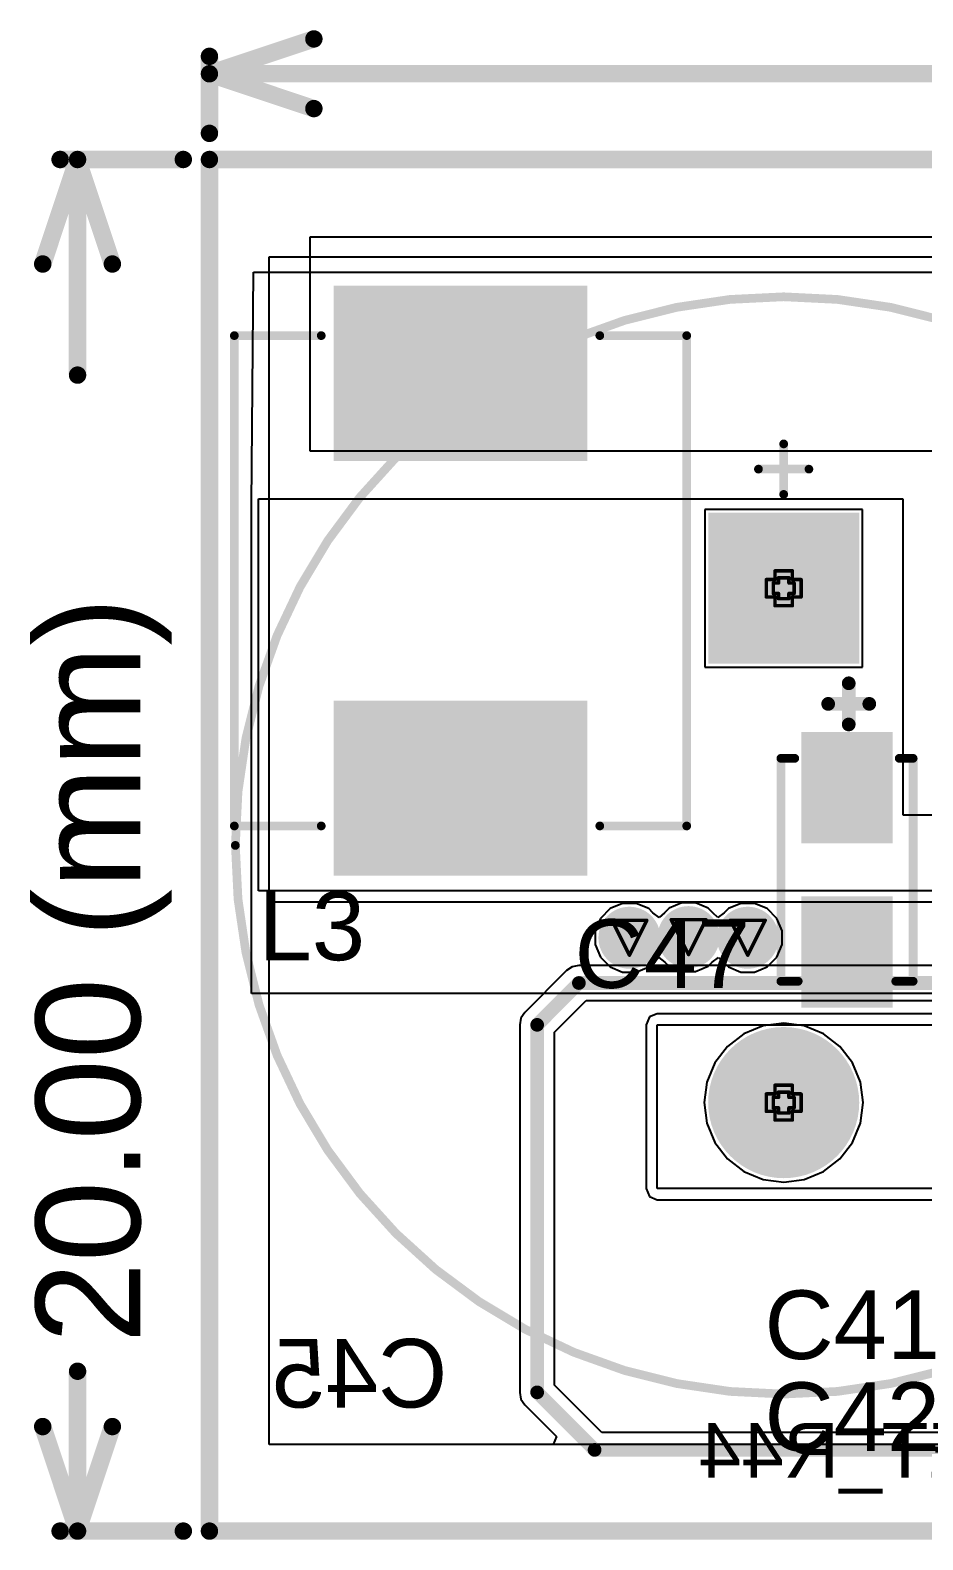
# Model space of a CAD drawing. Header units: inches. Extents: x -3 to 423, y -3 to 110.
# Drawn here: x -2.6 to 10.43, y 59.29 to 81.31 of the extents above; entities that cross this region are included whole.
import ezdxf

# ---------------------------------------------------------------- set-up
doc = ezdxf.new("R2010")
doc.units = ezdxf.units.IN
for name, color, linetype in [('Board Outline', 56, 'Continuous'), ('Bottom Layer', 5, 'Continuous'), ('Bottom Overlay', 54, 'Continuous'), ('Bottom Solder', 6, 'Continuous'), ('Drill Drawing', 1, 'Continuous'), ('Mechanical 3', 76, 'Continuous'), ('Mid Layer', 16, 'Continuous'), ('Mid Layer 2', 76, 'Continuous'), ('Multi-Layer', 9, 'Continuous'), ('Pad Holes', 156, 'Continuous'), ('Top Layer', 1, 'Continuous'), ('Top Overlay', 2, 'Continuous'), ('Top Paste', 8, 'Continuous'), ('Top Solder', 216, 'Continuous'), ('Via Holes', 16, 'Continuous')]:
    doc.layers.add(name, color=color, linetype=linetype)
doc.styles.add('Arial', font='', dxfattribs={"height": 0.2})
doc.styles.get('Arial').set_extended_font_data('Arial')

msp = doc.modelspace()

# ---------------------------------------------------------------- hatches: boundary and pattern name
at = {"layer": 'Bottom Layer'}
msp.add_hatch(color=5, dxfattribs=at).paths.add_polyline_path([(9.398, 74.168), (9.398, 72.168), (7.398, 72.168), (7.398, 74.168)])
h = msp.add_hatch(color=5, dxfattribs=at)
edge = h.paths.add_edge_path()
edge.add_arc((6.147, 68.072), 0.35, 0, 360)
h = msp.add_hatch(color=5, dxfattribs=at)
edge = h.paths.add_edge_path()
edge.add_arc((7.01, 68.081), 0.35, 0, 360)
h = msp.add_hatch(color=5, dxfattribs=at)
edge = h.paths.add_edge_path()
edge.add_arc((7.874, 68.072), 0.35, 0, 360)
h = msp.add_hatch(color=5, dxfattribs=at)
edge = h.paths.add_edge_path()
edge.add_arc((8.398, 65.668), 1, 0, 360)
at = {"layer": 'Bottom Solder'}
msp.add_hatch(color=6, dxfattribs=at).paths.add_polyline_path([(9.5, 74.27), (9.5, 72.067), (7.297, 72.067), (7.297, 74.27)])
h = msp.add_hatch(color=6, dxfattribs=at)
edge = h.paths.add_edge_path()
edge.add_arc((6.147, 68.072), 0.452, 0, 360)
h = msp.add_hatch(color=6, dxfattribs=at)
edge = h.paths.add_edge_path()
edge.add_arc((7.01, 68.081), 0.452, 0, 360)
h = msp.add_hatch(color=6, dxfattribs=at)
edge = h.paths.add_edge_path()
edge.add_arc((7.874, 68.072), 0.452, 0, 360)
h = msp.add_hatch(color=6, dxfattribs=at)
edge = h.paths.add_edge_path()
edge.add_arc((8.398, 65.668), 1.102, 0, 360)
at = {"layer": 'Mid Layer'}
msp.add_hatch(color=16, dxfattribs=at).paths.add_polyline_path([(9.398, 74.168), (9.398, 72.168), (7.398, 72.168), (7.398, 74.168)])
h = msp.add_hatch(color=16, dxfattribs=at)
edge = h.paths.add_edge_path()
edge.add_arc((6.147, 68.072), 0.35, 0, 360)
h = msp.add_hatch(color=16, dxfattribs=at)
edge = h.paths.add_edge_path()
edge.add_arc((7.01, 68.081), 0.35, 0, 360)
h = msp.add_hatch(color=16, dxfattribs=at)
edge = h.paths.add_edge_path()
edge.add_arc((7.874, 68.072), 0.35, 0, 360)
h = msp.add_hatch(color=16, dxfattribs=at)
edge = h.paths.add_edge_path()
edge.add_arc((8.398, 65.668), 1, 0, 360)
at = {"layer": 'Mid Layer 2'}
msp.add_hatch(color=76, dxfattribs=at).paths.add_polyline_path([(9.398, 74.168), (9.398, 72.168), (7.398, 72.168), (7.398, 74.168)])
h = msp.add_hatch(color=76, dxfattribs=at)
edge = h.paths.add_edge_path()
edge.add_arc((6.147, 68.072), 0.35, 0, 360)
h = msp.add_hatch(color=76, dxfattribs=at)
edge = h.paths.add_edge_path()
edge.add_arc((7.01, 68.081), 0.35, 0, 360)
h = msp.add_hatch(color=76, dxfattribs=at)
edge = h.paths.add_edge_path()
edge.add_arc((7.874, 68.072), 0.35, 0, 360)
h = msp.add_hatch(color=76, dxfattribs=at)
edge = h.paths.add_edge_path()
edge.add_arc((8.398, 65.668), 1, 0, 360)
at = {"layer": 'Multi-Layer'}
msp.add_hatch(color=9, dxfattribs=at).paths.add_polyline_path([(9.398, 74.168), (9.398, 72.168), (7.398, 72.168), (7.398, 74.168)])
h = msp.add_hatch(color=9, dxfattribs=at)
edge = h.paths.add_edge_path()
edge.add_arc((8.398, 65.668), 1, 0, 360)
at = {"layer": 'Pad Holes'}
h = msp.add_hatch(color=7, dxfattribs=at)
edge = h.paths.add_edge_path()
edge.add_arc((8.398, 73.168), 0.51, 0, 360)
h = msp.add_hatch(color=7, dxfattribs=at)
edge = h.paths.add_edge_path()
edge.add_arc((8.398, 65.668), 0.51, 0, 360)
at = {"layer": 'Top Layer'}
for points in [[(1.933, 75.127), (1.933, 77.477), (5.433, 77.477), (5.433, 75.127)], [(9.398, 74.168), (9.398, 72.168), (7.398, 72.168), (7.398, 74.168)], [(1.933, 69.077), (1.933, 71.427), (5.433, 71.427), (5.433, 69.077)], [(9.887, 70.973), (9.887, 69.553), (8.757, 69.553), (8.757, 70.973)], [(9.887, 68.573), (9.887, 67.153), (8.757, 67.153), (8.757, 68.573)]]:
    msp.add_hatch(color=1, dxfattribs=at).paths.add_polyline_path(points)
h = msp.add_hatch(color=1, dxfattribs=at)
edge = h.paths.add_edge_path()
edge.add_arc((6.147, 68.072), 0.35, 0, 360)
h = msp.add_hatch(color=1, dxfattribs=at)
edge = h.paths.add_edge_path()
edge.add_arc((7.01, 68.081), 0.35, 0, 360)
h = msp.add_hatch(color=1, dxfattribs=at)
edge = h.paths.add_edge_path()
edge.add_arc((7.874, 68.072), 0.35, 0, 360)
h = msp.add_hatch(color=1, dxfattribs=at)
edge = h.paths.add_edge_path()
edge.add_arc((8.398, 65.668), 1, 0, 360)
at = {"layer": 'Top Paste'}
for points in [[(1.933, 75.127), (1.933, 77.477), (5.433, 77.477), (5.433, 75.127)], [(1.933, 69.077), (1.933, 71.427), (5.433, 71.427), (5.433, 69.077)], [(9.887, 70.973), (9.887, 69.553), (8.757, 69.553), (8.757, 70.973)], [(9.887, 68.573), (9.887, 67.153), (8.757, 67.153), (8.757, 68.573)]]:
    msp.add_hatch(color=8, dxfattribs=at).paths.add_polyline_path(points)
at = {"layer": 'Top Solder'}
for points in [[(1.831, 75.025), (1.831, 77.578), (5.535, 77.578), (5.535, 75.025)], [(9.5, 74.27), (9.5, 72.067), (7.297, 72.067), (7.297, 74.27)], [(1.831, 68.975), (1.831, 71.528), (5.535, 71.528), (5.535, 68.975)], [(9.988, 71.074), (9.988, 69.451), (8.655, 69.451), (8.655, 71.074)], [(9.988, 68.674), (9.988, 67.051), (8.655, 67.051), (8.655, 68.674)]]:
    msp.add_hatch(color=216, dxfattribs=at).paths.add_polyline_path(points)
h = msp.add_hatch(color=216, dxfattribs=at)
edge = h.paths.add_edge_path()
edge.add_arc((6.147, 68.072), 0.452, 0, 360)
h = msp.add_hatch(color=216, dxfattribs=at)
edge = h.paths.add_edge_path()
edge.add_arc((7.01, 68.081), 0.452, 0, 360)
h = msp.add_hatch(color=216, dxfattribs=at)
edge = h.paths.add_edge_path()
edge.add_arc((7.874, 68.072), 0.452, 0, 360)
h = msp.add_hatch(color=216, dxfattribs=at)
edge = h.paths.add_edge_path()
edge.add_arc((8.398, 65.668), 1.102, 0, 360)
at = {"layer": 'Via Holes'}
h = msp.add_hatch(color=7, dxfattribs=at)
edge = h.paths.add_edge_path()
edge.add_arc((6.147, 68.072), 0.25, 0, 360)
h = msp.add_hatch(color=7, dxfattribs=at)
edge = h.paths.add_edge_path()
edge.add_arc((7.01, 68.081), 0.25, 0, 360)
h = msp.add_hatch(color=7, dxfattribs=at)
edge = h.paths.add_edge_path()
edge.add_arc((7.874, 68.072), 0.25, 0, 360)

# ---------------------------------------------------------------- linework, layer by layer
at = {"layer": 'Board Outline', "const_width": 0.254}
for points in [[(0.02, 59.42), (0.02, 79.42)], [(0.02, 79.42), (64.06, 79.42)], [(0.02, 59.42), (31.37, 59.42)]]:
    msp.add_lwpolyline(points, dxfattribs=at)
at = {"layer": 'Board Outline', "const_width": 0.127}
for points in [[(-0.044, 79.42, 1), (0.083, 79.42, 1)], [(-0.044, 79.42, 1), (0.083, 79.42, 1)], [(-0.044, 59.42, 1), (0.083, 59.42, 1)], [(-0.044, 59.42, 1), (0.083, 59.42, 1)]]:
    msp.add_lwpolyline(points, format="xyb", close=True, dxfattribs=at)
at = {"layer": 'Bottom Layer'}
for p, q in [((0.889, 60.681), (0.889, 78)), ((0.889, 78), (11.471, 78)), ((9.548, 74.318), (7.248, 74.318)), ((7.248, 74.318), (7.248, 72.018)), ((9.548, 72.018), (9.548, 74.318)), ((7.248, 72.018), (9.548, 72.018)), ((5.23, 67.592), (4.62, 66.982)), ((5.313, 67.647), (5.23, 67.592)), ((5.41, 67.666), (5.313, 67.647)), ((19.339, 67.666), (5.41, 67.666)), ((5.055, 66.696), (5.516, 67.157)), ((5.516, 67.157), (20.82, 67.157)), ((4.62, 66.982), (4.565, 66.9)), ((6.553, 66.964), (6.438, 66.917)), ((21.605, 66.964), (6.553, 66.964)), ((4.565, 66.9), (4.546, 66.802)), ((4.546, 66.802), (4.546, 61.443)), ((6.438, 66.917), (6.391, 66.802)), ((6.391, 66.802), (6.391, 64.414)), ((6.553, 64.414), (6.553, 66.802)), ((6.553, 66.802), (21.768, 66.802)), ((5.055, 61.548), (5.055, 66.696)), ((6.391, 64.414), (6.438, 64.3)), ((6.438, 64.3), (6.553, 64.252)), ((10.588, 64.414), (6.553, 64.414)), ((6.553, 64.252), (10.588, 64.252)), ((4.546, 61.443), (4.565, 61.345)), ((5.744, 60.859), (5.055, 61.548)), ((4.565, 61.345), (4.62, 61.262)), ((4.62, 61.262), (5.085, 60.798)), ((5.085, 60.798), (5.036, 60.681)), ((12.334, 60.859), (5.744, 60.859)), ((5.036, 60.681), (0.889, 60.681))]:
    msp.add_line(p, q, dxfattribs=at)
at = {"layer": 'Bottom Layer', "const_width": 0.2}
for points in [[(4.801, 66.802), (5.41, 67.412)], [(5.41, 67.412), (20.82, 67.412)], [(4.801, 61.443), (4.801, 66.802)], [(4.801, 61.443), (5.639, 60.604)], [(5.639, 60.604), (13.36, 60.604)]]:
    msp.add_lwpolyline(points, dxfattribs=at)
at = {"layer": 'Bottom Layer', "const_width": 0.1}
for points in [[(5.36, 67.412, 1), (5.46, 67.412, 1)], [(5.36, 67.412, 1), (5.46, 67.412, 1)], [(4.751, 66.802, 1), (4.851, 66.802, 1)], [(4.751, 66.802, 1), (4.851, 66.802, 1)], [(4.751, 61.443, 1), (4.851, 61.443, 1)], [(4.751, 61.443, 1), (4.851, 61.443, 1)], [(5.589, 60.604, 1), (5.689, 60.604, 1)], [(5.589, 60.604, 1), (5.689, 60.604, 1)]]:
    msp.add_lwpolyline(points, format="xyb", close=True, dxfattribs=at)
at = {"layer": 'Bottom Overlay'}
for points, const_width in [([(16.398, 69.418, 1), (0.398, 69.418, 1)], 0.127), ([(8.366, 75.273, 1), (8.43, 75.273, 1)], 0.0635), ([(7.998, 74.905, 1), (8.062, 74.905, 1)], 0.0635), ([(8.735, 74.905, 1), (8.798, 74.905, 1)], 0.0635), ([(8.366, 74.536, 1), (8.43, 74.536, 1)], 0.0635), ([(0.366, 69.418, 1), (0.43, 69.418, 1)], 0.0635)]:
    msp.add_lwpolyline(points, format="xyb", close=True, dxfattribs=dict(at, const_width=const_width))
at = {"layer": 'Bottom Overlay', "const_width": 0.127}
for points in [[(8.398, 74.536), (8.398, 75.273)], [(8.03, 74.905), (8.767, 74.905)]]:
    msp.add_lwpolyline(points, dxfattribs=at)
at = {"layer": 'Drill Drawing', "const_width": 0.0508}
for points in [[(8.144, 73.041), (8.144, 73.295)], [(8.144, 73.295), (8.271, 73.295)], [(8.271, 73.295), (8.271, 73.422)], [(8.271, 73.422), (8.525, 73.422)], [(8.322, 73.244), (8.322, 73.321)], [(8.322, 73.321), (8.474, 73.321)], [(8.474, 73.244), (8.474, 73.321)], [(8.525, 73.295), (8.525, 73.422)], [(8.525, 73.295), (8.652, 73.295)], [(8.652, 73.041), (8.652, 73.295)], [(8.246, 73.092), (8.246, 73.244)], [(8.246, 73.244), (8.322, 73.244)], [(8.246, 73.092), (8.322, 73.092)], [(8.322, 73.016), (8.322, 73.092)], [(8.474, 73.244), (8.551, 73.244)], [(8.474, 73.092), (8.551, 73.092)], [(8.474, 73.016), (8.474, 73.092)], [(8.551, 73.092), (8.551, 73.244)], [(8.144, 73.041), (8.271, 73.041)], [(8.271, 72.914), (8.271, 73.041)], [(8.271, 72.914), (8.525, 72.914)], [(8.322, 73.016), (8.474, 73.016)], [(8.525, 73.041), (8.652, 73.041)], [(8.525, 72.914), (8.525, 73.041)], [(5.893, 68.326), (6.401, 68.326)], [(5.893, 68.326), (6.147, 67.818)], [(6.147, 67.818), (6.401, 68.326)], [(6.756, 68.335), (7.264, 68.335)], [(6.756, 68.335), (7.01, 67.827)], [(7.01, 67.827), (7.264, 68.335)], [(7.62, 68.326), (8.128, 68.326)], [(7.62, 68.326), (7.874, 67.818)], [(7.874, 67.818), (8.128, 68.326)], [(8.144, 65.541), (8.144, 65.795)], [(8.144, 65.795), (8.271, 65.795)], [(8.271, 65.795), (8.271, 65.922)], [(8.271, 65.922), (8.525, 65.922)], [(8.322, 65.744), (8.322, 65.821)], [(8.322, 65.821), (8.474, 65.821)], [(8.474, 65.744), (8.474, 65.821)], [(8.525, 65.795), (8.525, 65.922)], [(8.525, 65.795), (8.652, 65.795)], [(8.652, 65.541), (8.652, 65.795)], [(8.246, 65.592), (8.246, 65.744)], [(8.246, 65.744), (8.322, 65.744)], [(8.246, 65.592), (8.322, 65.592)], [(8.322, 65.516), (8.322, 65.592)], [(8.474, 65.744), (8.551, 65.744)], [(8.474, 65.592), (8.551, 65.592)], [(8.474, 65.516), (8.474, 65.592)], [(8.551, 65.592), (8.551, 65.744)], [(8.144, 65.541), (8.271, 65.541)], [(8.271, 65.414), (8.271, 65.541)], [(8.271, 65.414), (8.525, 65.414)], [(8.322, 65.516), (8.474, 65.516)], [(8.525, 65.541), (8.652, 65.541)], [(8.525, 65.414), (8.525, 65.541)]]:
    msp.add_lwpolyline(points, dxfattribs=at)
at = {"layer": 'Drill Drawing', "const_width": 0.0254}
for points in [[(8.132, 73.295, 1), (8.157, 73.295, 1)], [(8.132, 73.295, 1), (8.157, 73.295, 1)], [(8.259, 73.422, 1), (8.284, 73.422, 1)], [(8.259, 73.422, 1), (8.284, 73.422, 1)], [(8.259, 73.295, 1), (8.284, 73.295, 1)], [(8.259, 73.295, 1), (8.284, 73.295, 1)], [(8.309, 73.321, 1), (8.335, 73.321, 1)], [(8.309, 73.321, 1), (8.335, 73.321, 1)], [(8.462, 73.321, 1), (8.487, 73.321, 1)], [(8.462, 73.321, 1), (8.487, 73.321, 1)], [(8.513, 73.422, 1), (8.538, 73.422, 1)], [(8.513, 73.422, 1), (8.538, 73.422, 1)], [(8.513, 73.295, 1), (8.538, 73.295, 1)], [(8.513, 73.295, 1), (8.538, 73.295, 1)], [(8.64, 73.295, 1), (8.665, 73.295, 1)], [(8.64, 73.295, 1), (8.665, 73.295, 1)], [(8.233, 73.244, 1), (8.259, 73.244, 1)], [(8.233, 73.244, 1), (8.259, 73.244, 1)], [(8.233, 73.092, 1), (8.259, 73.092, 1)], [(8.233, 73.092, 1), (8.259, 73.092, 1)], [(8.309, 73.244, 1), (8.335, 73.244, 1)], [(8.309, 73.244, 1), (8.335, 73.244, 1)], [(8.309, 73.092, 1), (8.335, 73.092, 1)], [(8.309, 73.092, 1), (8.335, 73.092, 1)], [(8.462, 73.244, 1), (8.487, 73.244, 1)], [(8.462, 73.244, 1), (8.487, 73.244, 1)], [(8.462, 73.092, 1), (8.487, 73.092, 1)], [(8.462, 73.092, 1), (8.487, 73.092, 1)], [(8.538, 73.244, 1), (8.563, 73.244, 1)], [(8.538, 73.244, 1), (8.563, 73.244, 1)], [(8.538, 73.092, 1), (8.563, 73.092, 1)], [(8.538, 73.092, 1), (8.563, 73.092, 1)], [(8.132, 73.041, 1), (8.157, 73.041, 1)], [(8.132, 73.041, 1), (8.157, 73.041, 1)], [(8.259, 73.041, 1), (8.284, 73.041, 1)], [(8.259, 73.041, 1), (8.284, 73.041, 1)], [(8.259, 72.914, 1), (8.284, 72.914, 1)], [(8.259, 72.914, 1), (8.284, 72.914, 1)], [(8.309, 73.016, 1), (8.335, 73.016, 1)], [(8.309, 73.016, 1), (8.335, 73.016, 1)], [(8.462, 73.016, 1), (8.487, 73.016, 1)], [(8.462, 73.016, 1), (8.487, 73.016, 1)], [(8.513, 73.041, 1), (8.538, 73.041, 1)], [(8.513, 73.041, 1), (8.538, 73.041, 1)], [(8.513, 72.914, 1), (8.538, 72.914, 1)], [(8.513, 72.914, 1), (8.538, 72.914, 1)], [(8.64, 73.041, 1), (8.665, 73.041, 1)], [(8.64, 73.041, 1), (8.665, 73.041, 1)], [(5.88, 68.326, 1), (5.905, 68.326, 1)], [(5.88, 68.326, 1), (5.905, 68.326, 1)], [(6.388, 68.326, 1), (6.413, 68.326, 1)], [(6.388, 68.326, 1), (6.413, 68.326, 1)], [(6.744, 68.335, 1), (6.769, 68.335, 1)], [(6.744, 68.335, 1), (6.769, 68.335, 1)], [(7.252, 68.335, 1), (7.277, 68.335, 1)], [(7.252, 68.335, 1), (7.277, 68.335, 1)], [(7.607, 68.326, 1), (7.633, 68.326, 1)], [(7.607, 68.326, 1), (7.633, 68.326, 1)], [(8.115, 68.326, 1), (8.141, 68.326, 1)], [(8.115, 68.326, 1), (8.141, 68.326, 1)], [(6.134, 67.818, 1), (6.16, 67.818, 1)], [(6.134, 67.818, 1), (6.16, 67.818, 1)], [(6.998, 67.827, 1), (7.023, 67.827, 1)], [(6.998, 67.827, 1), (7.023, 67.827, 1)], [(7.861, 67.818, 1), (7.887, 67.818, 1)], [(7.861, 67.818, 1), (7.887, 67.818, 1)], [(8.132, 65.795, 1), (8.157, 65.795, 1)], [(8.132, 65.795, 1), (8.157, 65.795, 1)], [(8.259, 65.922, 1), (8.284, 65.922, 1)], [(8.259, 65.922, 1), (8.284, 65.922, 1)], [(8.259, 65.795, 1), (8.284, 65.795, 1)], [(8.259, 65.795, 1), (8.284, 65.795, 1)], [(8.309, 65.821, 1), (8.335, 65.821, 1)], [(8.309, 65.821, 1), (8.335, 65.821, 1)], [(8.462, 65.821, 1), (8.487, 65.821, 1)], [(8.462, 65.821, 1), (8.487, 65.821, 1)], [(8.513, 65.922, 1), (8.538, 65.922, 1)], [(8.513, 65.922, 1), (8.538, 65.922, 1)], [(8.513, 65.795, 1), (8.538, 65.795, 1)], [(8.513, 65.795, 1), (8.538, 65.795, 1)], [(8.64, 65.795, 1), (8.665, 65.795, 1)], [(8.64, 65.795, 1), (8.665, 65.795, 1)], [(8.233, 65.744, 1), (8.259, 65.744, 1)], [(8.233, 65.744, 1), (8.259, 65.744, 1)], [(8.233, 65.592, 1), (8.259, 65.592, 1)], [(8.233, 65.592, 1), (8.259, 65.592, 1)], [(8.309, 65.744, 1), (8.335, 65.744, 1)], [(8.309, 65.744, 1), (8.335, 65.744, 1)], [(8.309, 65.592, 1), (8.335, 65.592, 1)], [(8.309, 65.592, 1), (8.335, 65.592, 1)], [(8.462, 65.744, 1), (8.487, 65.744, 1)], [(8.462, 65.744, 1), (8.487, 65.744, 1)], [(8.462, 65.592, 1), (8.487, 65.592, 1)], [(8.462, 65.592, 1), (8.487, 65.592, 1)], [(8.538, 65.744, 1), (8.563, 65.744, 1)], [(8.538, 65.744, 1), (8.563, 65.744, 1)], [(8.538, 65.592, 1), (8.563, 65.592, 1)], [(8.538, 65.592, 1), (8.563, 65.592, 1)], [(8.132, 65.541, 1), (8.157, 65.541, 1)], [(8.132, 65.541, 1), (8.157, 65.541, 1)], [(8.259, 65.541, 1), (8.284, 65.541, 1)], [(8.259, 65.541, 1), (8.284, 65.541, 1)], [(8.259, 65.414, 1), (8.284, 65.414, 1)], [(8.259, 65.414, 1), (8.284, 65.414, 1)], [(8.309, 65.516, 1), (8.335, 65.516, 1)], [(8.309, 65.516, 1), (8.335, 65.516, 1)], [(8.462, 65.516, 1), (8.487, 65.516, 1)], [(8.462, 65.516, 1), (8.487, 65.516, 1)], [(8.513, 65.541, 1), (8.538, 65.541, 1)], [(8.513, 65.541, 1), (8.538, 65.541, 1)], [(8.513, 65.414, 1), (8.538, 65.414, 1)], [(8.513, 65.414, 1), (8.538, 65.414, 1)], [(8.64, 65.541, 1), (8.665, 65.541, 1)], [(8.64, 65.541, 1), (8.665, 65.541, 1)]]:
    msp.add_lwpolyline(points, format="xyb", close=True, dxfattribs=at)
at = {"layer": 'Mechanical 3', "const_width": 0.254}
for points in [[(0.02, 80.67), (1.544, 81.178)], [(0.02, 79.801), (0.02, 80.924)], [(0.02, 80.67), (24.371, 80.67)], [(0.02, 80.67), (1.544, 80.162)], [(-2.413, 77.896), (-1.905, 79.42)], [(-2.159, 79.42), (-0.361, 79.42)], [(-1.905, 76.276), (-1.905, 79.42)], [(-1.905, 79.42), (-1.397, 77.896)], [(-1.905, 59.42), (-1.905, 61.751)], [(-2.413, 60.944), (-1.905, 59.42)], [(-1.905, 59.42), (-1.397, 60.944)], [(-2.159, 59.42), (-0.361, 59.42)]]:
    msp.add_lwpolyline(points, dxfattribs=at)
at = {"layer": 'Mechanical 3', "const_width": 0.127}
for points in [[(1.48, 81.178, 1), (1.607, 81.178, 1)], [(-0.044, 80.924, 1), (0.083, 80.924, 1)], [(-0.044, 80.67, 1), (0.083, 80.67, 1)], [(-0.044, 80.67, 1), (0.083, 80.67, 1)], [(-0.044, 80.67, 1), (0.083, 80.67, 1)], [(1.48, 80.162, 1), (1.607, 80.162, 1)], [(-0.044, 79.801, 1), (0.083, 79.801, 1)], [(-2.223, 79.42, 1), (-2.095, 79.42, 1)], [(-1.968, 79.42, 1), (-1.841, 79.42, 1)], [(-1.968, 79.42, 1), (-1.841, 79.42, 1)], [(-1.968, 79.42, 1), (-1.841, 79.42, 1)], [(-0.425, 79.42, 1), (-0.298, 79.42, 1)], [(-2.477, 77.896, 1), (-2.349, 77.896, 1)], [(-1.46, 77.896, 1), (-1.333, 77.896, 1)], [(-1.968, 76.276, 1), (-1.841, 76.276, 1)], [(-1.968, 61.751, 1), (-1.841, 61.751, 1)], [(-2.477, 60.944, 1), (-2.349, 60.944, 1)], [(-1.46, 60.944, 1), (-1.333, 60.944, 1)], [(-2.223, 59.42, 1), (-2.095, 59.42, 1)], [(-1.968, 59.42, 1), (-1.841, 59.42, 1)], [(-1.968, 59.42, 1), (-1.841, 59.42, 1)], [(-1.968, 59.42, 1), (-1.841, 59.42, 1)], [(-0.425, 59.42, 1), (-0.298, 59.42, 1)]]:
    msp.add_lwpolyline(points, format="xyb", close=True, dxfattribs=at)
at = {"layer": 'Mid Layer'}
for p, q in [((0.889, 60.681), (0.889, 78)), ((0.889, 78), (14.992, 78)), ((9.548, 74.318), (7.248, 74.318)), ((7.248, 74.318), (7.248, 72.018)), ((9.548, 72.018), (9.548, 74.318)), ((7.248, 72.018), (9.548, 72.018)), ((8.098, 66.789), (7.818, 66.673)), ((8.398, 66.828), (8.098, 66.789)), ((8.698, 66.789), (8.398, 66.828)), ((8.978, 66.673), (8.698, 66.789)), ((7.578, 66.488), (7.394, 66.248)), ((7.818, 66.673), (7.578, 66.488)), ((9.218, 66.488), (8.978, 66.673)), ((9.403, 66.248), (9.218, 66.488)), ((7.394, 66.248), (7.278, 65.968)), ((9.519, 65.968), (9.403, 66.248)), ((7.278, 65.968), (7.238, 65.668)), ((9.558, 65.668), (9.519, 65.968)), ((7.238, 65.668), (7.278, 65.368)), ((9.519, 65.368), (9.558, 65.668)), ((7.278, 65.368), (7.394, 65.088)), ((9.403, 65.088), (9.519, 65.368)), ((7.394, 65.088), (7.578, 64.848)), ((9.218, 64.848), (9.403, 65.088)), ((7.578, 64.848), (7.818, 64.664)), ((8.978, 64.664), (9.218, 64.848)), ((7.818, 64.664), (8.098, 64.548)), ((8.098, 64.548), (8.398, 64.508)), ((8.398, 64.508), (8.698, 64.548)), ((8.698, 64.548), (8.978, 64.664)), ((26.677, 60.681), (0.889, 60.681))]:
    msp.add_line(p, q, dxfattribs=at)
at = {"layer": 'Mid Layer 2'}
for p, q in [((0.635, 74.397), (0.66, 77.775)), ((0.66, 77.775), (14.908, 77.775)), ((0.635, 67.259), (0.635, 74.397)), ((5.864, 68.496), (5.723, 68.355)), ((6.047, 68.572), (5.864, 68.496)), ((6.246, 68.572), (6.047, 68.572)), ((6.43, 68.496), (6.246, 68.572)), ((6.491, 68.435), (6.43, 68.496)), ((6.727, 68.505), (6.657, 68.435)), ((6.911, 68.581), (6.727, 68.505)), ((7.11, 68.581), (6.911, 68.581)), ((7.294, 68.505), (7.11, 68.581)), ((7.364, 68.435), (7.294, 68.505)), ((7.591, 68.496), (7.53, 68.435)), ((7.775, 68.572), (7.591, 68.496)), ((7.973, 68.572), (7.775, 68.572)), ((8.157, 68.496), (7.973, 68.572)), ((8.298, 68.355), (8.157, 68.496)), ((5.723, 68.355), (5.647, 68.171)), ((6.583, 68.367), (6.491, 68.435)), ((6.657, 68.435), (6.583, 68.367)), ((7.438, 68.367), (7.364, 68.435)), ((7.53, 68.435), (7.438, 68.367)), ((8.374, 68.171), (8.298, 68.355)), ((5.647, 68.171), (5.647, 67.973)), ((8.374, 67.973), (8.374, 68.171)), ((5.647, 67.973), (5.723, 67.789)), ((8.298, 67.789), (8.374, 67.973)), ((5.723, 67.789), (5.864, 67.648)), ((5.864, 67.648), (6.047, 67.572)), ((6.246, 67.572), (6.43, 67.648)), ((6.43, 67.648), (6.5, 67.718)), ((6.5, 67.718), (6.574, 67.786)), ((6.574, 67.786), (6.666, 67.718)), ((6.666, 67.718), (6.727, 67.657)), ((6.727, 67.657), (6.911, 67.581)), ((6.911, 67.581), (7.11, 67.581)), ((7.11, 67.581), (7.294, 67.657)), ((7.294, 67.657), (7.355, 67.718)), ((7.355, 67.718), (7.447, 67.786)), ((7.447, 67.786), (7.521, 67.718)), ((7.521, 67.718), (7.591, 67.648)), ((7.591, 67.648), (7.775, 67.572)), ((7.973, 67.572), (8.157, 67.648)), ((8.157, 67.648), (8.298, 67.789)), ((6.047, 67.572), (6.246, 67.572)), ((7.775, 67.572), (7.973, 67.572)), ((19.6, 67.259), (0.635, 67.259))]:
    msp.add_line(p, q, dxfattribs=at)
at = {"layer": 'Top Layer'}
for p, q in [((1.491, 75.169), (1.491, 78.293)), ((1.491, 78.293), (12.413, 78.293)), ((10.889, 75.169), (1.491, 75.169)), ((0.737, 68.758), (0.737, 74.473)), ((0.737, 74.473), (10.135, 74.473)), ((10.135, 74.473), (10.135, 69.865)), ((10.135, 69.865), (16.2, 69.865)), ((13.545, 68.758), (0.737, 68.758)), ((0.889, 60.681), (0.889, 68.595)), ((0.889, 68.595), (13.545, 68.595)), ((8.098, 66.789), (7.818, 66.673)), ((8.398, 66.828), (8.098, 66.789)), ((8.698, 66.789), (8.398, 66.828)), ((8.978, 66.673), (8.698, 66.789)), ((7.578, 66.488), (7.394, 66.248)), ((7.818, 66.673), (7.578, 66.488)), ((9.218, 66.488), (8.978, 66.673)), ((9.403, 66.248), (9.218, 66.488)), ((7.394, 66.248), (7.278, 65.968)), ((9.519, 65.968), (9.403, 66.248)), ((7.278, 65.968), (7.238, 65.668)), ((9.558, 65.668), (9.519, 65.968)), ((7.238, 65.668), (7.278, 65.368)), ((9.519, 65.368), (9.558, 65.668)), ((7.278, 65.368), (7.394, 65.088)), ((9.403, 65.088), (9.519, 65.368)), ((7.394, 65.088), (7.578, 64.848)), ((9.218, 64.848), (9.403, 65.088)), ((7.578, 64.848), (7.818, 64.664)), ((8.978, 64.664), (9.218, 64.848)), ((7.818, 64.664), (8.098, 64.548)), ((8.098, 64.548), (8.398, 64.508)), ((8.398, 64.508), (8.698, 64.548)), ((8.698, 64.548), (8.978, 64.664)), ((13.711, 60.681), (0.889, 60.681))]:
    msp.add_line(p, q, dxfattribs=at)
at = {"layer": 'Top Overlay'}
for points, const_width in [([(0.383, 69.702), (0.383, 76.852)], 0.127), ([(0.383, 76.852), (1.651, 76.852)], 0.127), ([(5.715, 76.852), (6.983, 76.852)], 0.127), ([(6.983, 69.702), (6.983, 76.852)], 0.127), ([(9.347, 71.182), (9.347, 71.782)], 0.2), ([(9.047, 71.482), (9.647, 71.482)], 0.2), ([(8.357, 67.437), (8.357, 70.688)], 0.127), ([(8.357, 70.688), (8.56, 70.688)], 0.127), ([(10.084, 70.688), (10.287, 70.688)], 0.127), ([(10.287, 67.437), (10.287, 70.688)], 0.127), ([(0.383, 69.702), (1.651, 69.702)], 0.127), ([(5.715, 69.702), (6.983, 69.702)], 0.127), ([(8.357, 67.437), (8.611, 67.437)], 0.127), ([(10.033, 67.437), (10.287, 67.437)], 0.127)]:
    msp.add_lwpolyline(points, dxfattribs=dict(at, const_width=const_width))
for points, const_width in [([(0.351, 76.852, 1), (0.415, 76.852, 1)], 0.0635), ([(0.351, 76.852, 1), (0.415, 76.852, 1)], 0.0635), ([(1.619, 76.852, 1), (1.683, 76.852, 1)], 0.0635), ([(5.683, 76.852, 1), (5.747, 76.852, 1)], 0.0635), ([(6.951, 76.852, 1), (7.015, 76.852, 1)], 0.0635), ([(6.951, 76.852, 1), (7.015, 76.852, 1)], 0.0635), ([(9.297, 71.782, 1), (9.397, 71.782, 1)], 0.1), ([(8.997, 71.482, 1), (9.097, 71.482, 1)], 0.1), ([(9.597, 71.482, 1), (9.697, 71.482, 1)], 0.1), ([(9.297, 71.182, 1), (9.397, 71.182, 1)], 0.1), ([(8.325, 70.688, 1), (8.388, 70.688, 1)], 0.0635), ([(8.325, 70.688, 1), (8.388, 70.688, 1)], 0.0635), ([(8.528, 70.688, 1), (8.592, 70.688, 1)], 0.0635), ([(10.052, 70.688, 1), (10.116, 70.688, 1)], 0.0635), ([(10.255, 70.688, 1), (10.319, 70.688, 1)], 0.0635), ([(10.255, 70.688, 1), (10.319, 70.688, 1)], 0.0635), ([(0.351, 69.702, 1), (0.415, 69.702, 1)], 0.0635), ([(0.351, 69.702, 1), (0.415, 69.702, 1)], 0.0635), ([(1.619, 69.702, 1), (1.683, 69.702, 1)], 0.0635), ([(5.683, 69.702, 1), (5.747, 69.702, 1)], 0.0635), ([(6.951, 69.702, 1), (7.015, 69.702, 1)], 0.0635), ([(6.951, 69.702, 1), (7.015, 69.702, 1)], 0.0635), ([(8.325, 67.437, 1), (8.388, 67.437, 1)], 0.0635), ([(8.325, 67.437, 1), (8.388, 67.437, 1)], 0.0635), ([(8.579, 67.437, 1), (8.642, 67.437, 1)], 0.0635), ([(10.001, 67.437, 1), (10.065, 67.437, 1)], 0.0635), ([(10.255, 67.437, 1), (10.319, 67.437, 1)], 0.0635), ([(10.255, 67.437, 1), (10.319, 67.437, 1)], 0.0635)]:
    msp.add_lwpolyline(points, format="xyb", close=True, dxfattribs=dict(at, const_width=const_width))

# ---------------------------------------------------------------- texts
at = {"layer": 'Bottom Overlay', "style": 'Arial', "text_generation_flag": 2}
msp.add_text('C45', height=1, dxfattribs=at).set_placement((3.492, 61.222))
msp.add_text('NET_R44', height=0.8, rotation=360, dxfattribs=at).set_placement((12.062, 60.198))
at = {"layer": 'Mechanical 3', "style": 'Arial'}
msp.add_text('20.00 (mm)', height=1.524, rotation=90, dxfattribs=at).set_placement((-0.991, 62.158))
at = {"layer": 'Top Overlay', "style": 'Arial'}
for s, p in [('L3', (0.737, 67.744)), ('C41', (8.118, 61.929)), ('C42', (8.118, 60.589))]:
    msp.add_text(s, height=1, dxfattribs=at).set_placement(p)
msp.add_text('C47', height=1, rotation=360, dxfattribs=at).set_placement((5.347, 67.34))

doc.saveas('drawing.dxf')
